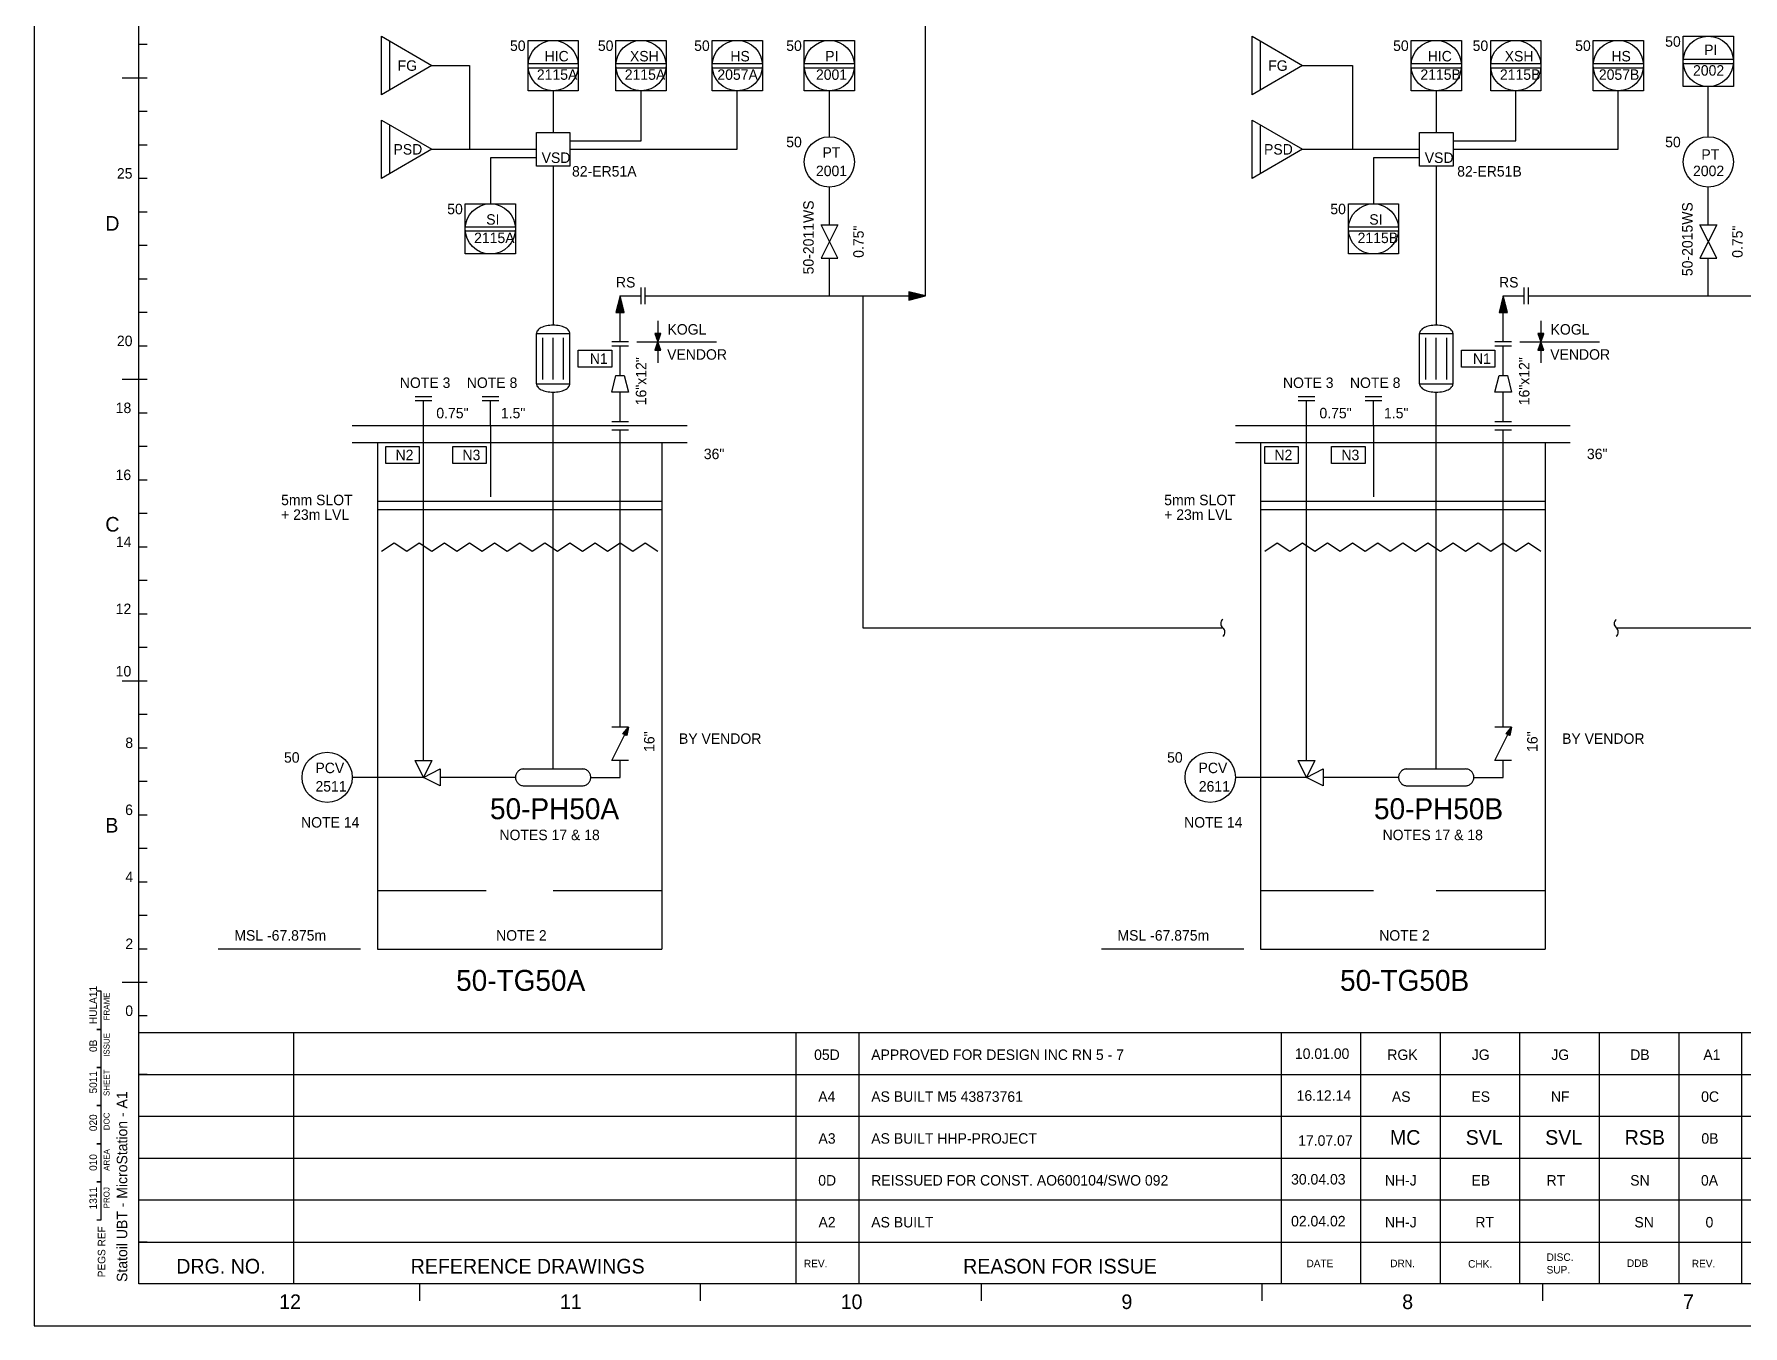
# Model space of a CAD drawing. Extents: x 0 to 840, y 0 to 594.
# Drawn here: x 0 to 408.2, y 0 to 308.5 of the extents above; entities that cross this region are included whole.
import ezdxf

# ---------------------------------------------------------------- set-up
doc = ezdxf.new("R2010")
doc.units = 0
for name, color, linetype in [('01-LIN-025-A', 7, 'Continuous'), ('08-LIN-050-A', 7, 'Continuous'), ('14-LIN-025-DASH', 7, 'Continuous'), ('15-LIN-025-PHAN', 7, 'Continuous'), ('18-LIN-025-SP', 7, 'Continuous'), ('34-TXT-018', 7, 'Continuous'), ('35-TXT-025', 7, 'Continuous'), ('36-TXT-035', 7, 'Continuous'), ('37-TXT-050', 7, 'Continuous'), ('43-', 7, 'Continuous'), ('45-', 7, 'Continuous')]:
    doc.layers.add(name, color=color, linetype=linetype)

msp = doc.modelspace()

# ---------------------------------------------------------------- linework, layer by layer
at = {"layer": '01-LIN-025-A'}
for p, q in [((85, 295.2), (85, 306.8)), ((118, 295), (118, 307)), ((118, 307), (130, 307)), ((130, 307), (130, 295)), ((139, 295), (139, 307)), ((139, 307), (151, 307)), ((151, 307), (151, 295)), ((162, 295), (162, 307)), ((162, 307), (174, 307)), ((174, 307), (174, 295)), ((184, 295), (184, 307)), ((184, 307), (196, 307)), ((196, 307), (196, 295)), ((293, 295.2), (293, 306.8)), ((329, 295), (329, 307)), ((329, 307), (341, 307)), ((341, 307), (341, 295)), ((348, 295), (348, 307)), ((348, 307), (360, 307)), ((360, 307), (360, 295)), ((372.5, 295), (372.5, 307)), ((372.5, 307), (384.5, 307)), ((384.5, 307), (384.5, 295)), ((394, 296), (394, 308)), ((394, 308), (406, 308)), ((406, 308), (406, 296)), ((394, 302.5), (406, 302.5)), ((118, 301.5), (130, 301.5)), ((118, 300.5), (130, 300.5)), ((139, 301.5), (151, 301.5)), ((139, 300.5), (151, 300.5)), ((162, 301.5), (174, 301.5)), ((162, 300.5), (174, 300.5)), ((184, 301.5), (196, 301.5)), ((184, 300.5), (196, 300.5)), ((329, 301.5), (341, 301.5)), ((329, 300.5), (341, 300.5)), ((348, 301.5), (360, 301.5)), ((348, 300.5), (360, 300.5)), ((372.5, 301.5), (384.5, 301.5)), ((372.5, 300.5), (384.5, 300.5)), ((394, 301.5), (406, 301.5)), ((130, 295), (118, 295)), ((151, 295), (139, 295)), ((174, 295), (162, 295)), ((196, 295), (184, 295)), ((341, 295), (329, 295)), ((360, 295), (348, 295)), ((384.5, 295), (372.5, 295)), ((406, 296), (394, 296)), ((85, 275.2), (85, 286.8)), ((293, 275.2), (293, 286.8)), ((103, 256), (103, 268)), ((103, 268), (115, 268)), ((115, 268), (115, 256)), ((314, 256), (314, 268)), ((314, 268), (326, 268)), ((326, 268), (326, 256)), ((103, 262.5), (115, 262.5)), ((103, 261.5), (115, 261.5)), ((192, 255), (188, 263)), ((188, 263), (192, 263)), ((192, 263), (188, 255)), ((314, 262.5), (326, 262.5)), ((314, 261.5), (326, 261.5)), ((402, 255), (398, 263)), ((398, 263), (402, 263)), ((402, 263), (398, 255)), ((115, 256), (103, 256)), ((188, 255), (192, 255)), ((326, 256), (314, 256)), ((398, 255), (402, 255)), ((140.43, 244.3), (139.74, 244.98)), ((140.38, 244.49), (139.77, 245.1)), ((140.33, 244.68), (139.8, 245.21)), ((140.28, 244.87), (139.83, 245.32)), ((140.24, 245.06), (139.86, 245.43)), ((140.19, 245.24), (139.89, 245.55)), ((140.14, 245.43), (139.91, 245.66)), ((140.09, 245.62), (139.94, 245.77)), ((140.05, 245.81), (139.97, 245.89)), ((145, 244), (145, 248)), ((146, 244), (146, 248)), ((209, 246.95), (209.04, 246.99)), ((209, 246.81), (209.15, 246.96)), ((209, 246.67), (209.27, 246.93)), ((209, 246.53), (209.38, 246.9)), ((209, 246.39), (209.49, 246.88)), ((209, 246.24), (209.6, 246.85)), ((209, 246.1), (209.72, 246.82)), ((209, 245.96), (209.83, 246.79)), ((209, 245.82), (209.94, 246.76)), ((209, 245.68), (210.06, 246.74)), ((209, 245.54), (210.17, 246.71)), ((209, 245.4), (210.28, 246.68)), ((209, 245.26), (210.4, 246.65)), ((209, 245.11), (210.51, 246.62)), ((209.04, 245.01), (210.62, 246.59)), ((209.23, 245.06), (210.74, 246.57)), ((209.41, 245.1), (210.85, 246.54)), ((209.6, 245.15), (210.96, 246.51)), ((209.79, 245.2), (211.08, 246.48)), ((209.98, 245.24), (211.19, 246.45)), ((210.17, 245.29), (211.3, 246.42)), ((210.36, 245.34), (211.42, 246.4)), ((210.55, 245.39), (211.53, 246.37)), ((210.74, 245.43), (211.64, 246.34)), ((210.92, 245.48), (211.76, 246.31)), ((211.11, 245.53), (211.87, 246.28)), ((211.3, 245.57), (211.98, 246.26)), ((211.49, 245.62), (212.1, 246.23)), ((211.68, 245.67), (212.21, 246.2)), ((211.87, 245.72), (212.32, 246.17)), ((212.06, 245.76), (212.43, 246.14)), ((212.24, 245.81), (212.55, 246.11)), ((212.43, 245.86), (212.66, 246.09)), ((212.62, 245.91), (212.77, 246.06)), ((212.81, 245.95), (212.89, 246.03)), ((351.43, 244.3), (350.74, 244.98)), ((351.38, 244.49), (350.77, 245.1)), ((351.33, 244.68), (350.8, 245.21)), ((351.28, 244.87), (350.83, 245.32)), ((351.24, 245.06), (350.86, 245.43)), ((351.19, 245.24), (350.89, 245.55)), ((351.14, 245.43), (350.91, 245.66)), ((351.09, 245.62), (350.94, 245.77)), ((351.05, 245.81), (350.97, 245.89)), ((356, 244), (356, 248)), ((357, 244), (357, 248)), ((139.05, 242), (139.01, 242.04)), ((139.19, 242), (139.04, 242.15)), ((139.33, 242), (139.07, 242.27)), ((139.47, 242), (139.1, 242.38)), ((139.61, 242), (139.12, 242.49)), ((139.76, 242), (139.15, 242.6)), ((139.9, 242), (139.18, 242.72)), ((140.04, 242), (139.21, 242.83)), ((140.18, 242), (139.24, 242.94)), ((140.32, 242), (139.26, 243.06)), ((140.46, 242), (139.29, 243.17)), ((140.6, 242), (139.32, 243.28)), ((140.74, 242), (139.35, 243.4)), ((140.89, 242), (139.38, 243.51)), ((140.99, 242.04), (139.41, 243.62)), ((140.94, 242.23), (139.43, 243.74)), ((140.9, 242.41), (139.46, 243.85)), ((140.85, 242.6), (139.49, 243.96)), ((140.8, 242.79), (139.52, 244.08)), ((140.76, 242.98), (139.55, 244.19)), ((140.71, 243.17), (139.58, 244.3)), ((140.66, 243.36), (139.6, 244.42)), ((140.61, 243.55), (139.63, 244.53)), ((140.57, 243.74), (139.66, 244.64)), ((140.52, 243.92), (139.69, 244.76)), ((140.47, 244.11), (139.72, 244.87)), ((350.05, 242), (350.01, 242.04)), ((350.19, 242), (350.04, 242.15)), ((350.33, 242), (350.07, 242.27)), ((350.47, 242), (350.1, 242.38)), ((350.61, 242), (350.12, 242.49)), ((350.76, 242), (350.15, 242.6)), ((350.9, 242), (350.18, 242.72)), ((351.04, 242), (350.21, 242.83)), ((351.18, 242), (350.24, 242.94)), ((351.32, 242), (350.26, 243.06)), ((351.46, 242), (350.29, 243.17)), ((351.6, 242), (350.32, 243.28)), ((351.74, 242), (350.35, 243.4)), ((351.89, 242), (350.38, 243.51)), ((351.99, 242.04), (350.41, 243.62)), ((351.94, 242.23), (350.43, 243.74)), ((351.9, 242.41), (350.46, 243.85)), ((351.85, 242.6), (350.49, 243.96)), ((351.8, 242.79), (350.52, 244.08)), ((351.76, 242.98), (350.55, 244.19)), ((351.71, 243.17), (350.58, 244.3)), ((351.66, 243.36), (350.6, 244.42)), ((351.61, 243.55), (350.63, 244.53)), ((351.57, 243.74), (350.66, 244.64)), ((351.52, 243.92), (350.69, 244.76)), ((351.47, 244.11), (350.72, 244.87)), ((120, 237), (128, 237)), ((120, 225), (120, 237)), ((128, 225), (128, 237)), ((148.31, 236.98), (149.23, 235.66)), ((148.34, 237), (149.25, 235.71)), ((148.36, 236.84), (149.21, 235.61)), ((148.39, 237), (149.26, 235.76)), ((148.44, 237), (149.28, 235.8)), ((148.49, 237), (149.3, 235.85)), ((148.54, 237), (149.31, 235.9)), ((148.59, 237), (149.33, 235.94)), ((148.64, 237), (149.35, 235.99)), ((148.69, 237), (149.36, 236.04)), ((148.74, 237), (149.38, 236.09)), ((148.79, 237), (149.4, 236.13)), ((148.84, 237), (149.41, 236.18)), ((148.89, 237), (149.43, 236.23)), ((148.94, 237), (149.45, 236.27)), ((148.99, 237), (149.46, 236.32)), ((149, 240), (149, 230)), ((149.04, 237), (149.48, 236.37)), ((149.09, 237), (149.5, 236.41)), ((149.13, 237), (149.51, 236.46)), ((149.19, 237), (149.53, 236.51)), ((149.23, 237), (149.54, 236.56)), ((149.28, 237), (149.56, 236.6)), ((149.33, 237), (149.58, 236.65)), ((149.38, 237), (149.59, 236.7)), ((149.43, 237), (149.61, 236.74)), ((149.48, 237), (149.63, 236.79)), ((149.53, 237), (149.64, 236.84)), ((149.58, 237), (149.66, 236.89)), ((149.63, 237), (149.68, 236.93)), ((149.68, 237), (149.69, 236.98)), ((331, 237), (339, 237)), ((331, 225), (331, 237)), ((339, 225), (339, 237)), ((359.31, 236.98), (360.23, 235.66)), ((359.34, 237), (360.25, 235.71)), ((359.36, 236.84), (360.21, 235.61)), ((359.39, 237), (360.26, 235.76)), ((359.44, 237), (360.28, 235.8)), ((359.49, 237), (360.3, 235.85)), ((359.54, 237), (360.31, 235.9)), ((359.59, 237), (360.33, 235.94)), ((359.64, 237), (360.35, 235.99)), ((359.69, 237), (360.36, 236.04)), ((359.74, 237), (360.38, 236.09)), ((359.79, 237), (360.4, 236.13)), ((359.84, 237), (360.41, 236.18)), ((359.89, 237), (360.43, 236.23)), ((359.94, 237), (360.45, 236.27)), ((359.99, 237), (360.46, 236.32)), ((360, 240), (360, 230)), ((360.04, 237), (360.48, 236.37)), ((360.09, 237), (360.5, 236.41)), ((360.13, 237), (360.51, 236.46)), ((360.19, 237), (360.53, 236.51)), ((360.23, 237), (360.54, 236.56)), ((360.28, 237), (360.56, 236.6)), ((360.33, 237), (360.58, 236.65)), ((360.38, 237), (360.59, 236.7)), ((360.43, 237), (360.61, 236.74)), ((360.48, 237), (360.63, 236.79)), ((360.53, 237), (360.64, 236.84)), ((360.58, 237), (360.66, 236.89)), ((360.63, 237), (360.68, 236.93)), ((360.68, 237), (360.69, 236.98)), ((121.5, 226), (121.5, 236)), ((124, 226), (124, 236)), ((126.5, 226), (126.5, 236)), ((142, 235), (138, 235)), ((142, 234), (138, 234)), ((144, 235), (163, 235)), ((148.32, 233), (148.31, 233.02)), ((148.37, 233), (148.32, 233.07)), ((148.42, 233), (148.34, 233.11)), ((148.47, 233), (148.36, 233.16)), ((148.52, 233), (148.37, 233.21)), ((148.57, 233), (148.39, 233.26)), ((148.41, 236.7), (149.2, 235.57)), ((148.62, 233), (148.41, 233.3)), ((148.67, 233), (148.42, 233.35)), ((148.72, 233), (148.44, 233.4)), ((148.46, 236.56), (149.18, 235.52)), ((148.77, 233), (148.46, 233.44)), ((148.82, 233), (148.47, 233.49)), ((148.87, 233), (148.49, 233.54)), ((148.5, 236.42), (149.17, 235.47)), ((148.91, 233), (148.5, 233.59)), ((148.96, 233), (148.52, 233.63)), ((149.01, 233), (148.54, 233.68)), ((148.55, 236.27), (149.15, 235.43)), ((149.06, 233), (148.56, 233.73)), ((149.11, 233), (148.57, 233.77)), ((149.16, 233), (148.59, 233.82)), ((148.6, 236.13), (149.13, 235.38)), ((149.21, 233), (148.6, 233.87)), ((149.26, 233), (148.62, 233.92)), ((149.31, 233), (148.64, 233.96)), ((148.65, 235.99), (149.12, 235.33)), ((149.36, 233), (148.65, 234.01)), ((149.41, 233), (148.67, 234.06)), ((149.46, 233), (148.69, 234.1)), ((148.7, 235.85), (149.1, 235.28)), ((149.51, 233), (148.7, 234.15)), ((149.56, 233), (148.72, 234.2)), ((149.61, 233), (148.74, 234.25)), ((148.75, 235.71), (149.08, 235.24)), ((149.66, 233), (148.75, 234.29)), ((149.69, 233.02), (148.77, 234.34)), ((149.64, 233.16), (148.79, 234.39)), ((148.8, 235.57), (149.07, 235.19)), ((149.6, 233.3), (148.8, 234.43)), ((149.54, 233.44), (148.82, 234.48)), ((149.5, 233.58), (148.84, 234.53)), ((148.85, 235.43), (149.05, 235.14)), ((149.45, 233.73), (148.85, 234.58)), ((149.4, 233.87), (148.87, 234.62)), ((149.35, 234.01), (148.89, 234.67)), ((148.9, 235.28), (149.03, 235.1)), ((149.3, 234.15), (148.9, 234.72)), ((149.25, 234.29), (148.92, 234.77)), ((149.2, 234.43), (148.93, 234.81)), ((148.95, 235.14), (149.02, 235.05)), ((149.15, 234.57), (148.95, 234.86)), ((149.1, 234.72), (148.97, 234.91)), ((149.05, 234.86), (148.98, 234.95)), ((332.5, 226), (332.5, 236)), ((335, 226), (335, 236)), ((337.5, 226), (337.5, 236)), ((353, 235), (349, 235)), ((353, 234), (349, 234)), ((355, 235), (374, 235)), ((359.32, 233), (359.31, 233.02)), ((359.37, 233), (359.32, 233.07)), ((359.42, 233), (359.34, 233.11)), ((359.47, 233), (359.36, 233.16)), ((359.52, 233), (359.37, 233.21)), ((359.57, 233), (359.39, 233.26)), ((359.41, 236.7), (360.2, 235.57)), ((359.62, 233), (359.41, 233.3)), ((359.67, 233), (359.42, 233.35)), ((359.72, 233), (359.44, 233.4)), ((359.46, 236.56), (360.18, 235.52)), ((359.77, 233), (359.46, 233.44)), ((359.82, 233), (359.47, 233.49)), ((359.87, 233), (359.49, 233.54)), ((359.5, 236.42), (360.17, 235.47)), ((359.91, 233), (359.5, 233.59)), ((359.96, 233), (359.52, 233.63)), ((360.01, 233), (359.54, 233.68)), ((359.55, 236.27), (360.15, 235.43)), ((360.06, 233), (359.56, 233.73)), ((360.11, 233), (359.57, 233.77)), ((360.16, 233), (359.59, 233.82)), ((359.6, 236.13), (360.13, 235.38)), ((360.21, 233), (359.6, 233.87)), ((360.26, 233), (359.62, 233.92)), ((360.31, 233), (359.64, 233.96)), ((359.65, 235.99), (360.12, 235.33)), ((360.36, 233), (359.65, 234.01)), ((360.41, 233), (359.67, 234.06)), ((360.46, 233), (359.69, 234.1)), ((359.7, 235.85), (360.1, 235.28)), ((360.51, 233), (359.7, 234.15)), ((360.56, 233), (359.72, 234.2)), ((360.61, 233), (359.74, 234.25)), ((359.75, 235.71), (360.08, 235.24)), ((360.66, 233), (359.75, 234.29)), ((360.69, 233.02), (359.77, 234.34)), ((360.64, 233.16), (359.79, 234.39)), ((359.8, 235.57), (360.07, 235.19)), ((360.6, 233.3), (359.8, 234.43)), ((360.54, 233.44), (359.82, 234.48)), ((360.5, 233.58), (359.84, 234.53)), ((359.85, 235.43), (360.05, 235.14)), ((360.45, 233.73), (359.85, 234.58)), ((360.4, 233.87), (359.87, 234.62)), ((360.35, 234.01), (359.89, 234.67)), ((359.9, 235.28), (360.03, 235.1)), ((360.3, 234.15), (359.9, 234.72)), ((360.25, 234.29), (359.92, 234.77)), ((360.2, 234.43), (359.93, 234.81)), ((359.95, 235.14), (360.02, 235.05)), ((360.15, 234.57), (359.95, 234.86)), ((360.1, 234.72), (359.97, 234.91)), ((360.05, 234.86), (359.98, 234.95)), ((120, 225), (128, 225)), ((138, 223), (139, 227)), ((139, 227), (141, 227)), ((141, 227), (142, 223)), ((331, 225), (339, 225)), ((349, 223), (350, 227)), ((350, 227), (352, 227)), ((352, 227), (353, 223)), ((91, 222), (95, 222)), ((91, 221), (95, 221)), ((93, 215), (93, 221)), ((107, 222), (111, 222)), ((107, 221), (111, 221)), ((109, 215), (109, 221)), ((124, 133), (124, 223)), ((142, 223), (138, 223)), ((302, 222), (306, 222)), ((302, 221), (306, 221)), ((304, 215), (304, 221)), ((318, 222), (322, 222)), ((318, 221), (322, 221)), ((320, 215), (320, 221)), ((335, 133), (335, 223)), ((353, 223), (349, 223)), ((76, 215), (156, 215)), ((93, 135), (93, 215)), ((109, 215), (109, 198)), ((138, 216), (142, 216)), ((138, 214), (142, 214)), ((140, 143), (140, 214)), ((287, 215), (367, 215)), ((304, 135), (304, 215)), ((320, 215), (320, 198)), ((349, 216), (353, 216)), ((349, 214), (353, 214)), ((351, 143), (351, 214)), ((76, 211), (156, 211)), ((82, 211), (82, 90)), ((150, 211), (150, 90)), ((287, 211), (367, 211)), ((293, 211), (293, 90)), ((361, 211), (361, 90)), ((82, 197), (150, 197)), ((293, 197), (361, 197)), ((82, 195), (150, 195)), ((293, 195), (361, 195)), ((138, 135), (142, 143)), ((142, 143), (138, 143)), ((140.67, 141.42), (142, 143)), ((140.76, 141.38), (142, 143)), ((140.85, 141.33), (142, 143)), ((140.94, 141.29), (142, 143)), ((142, 143), (141.12, 141.2)), ((142, 143), (141.3, 141.11)), ((142, 143), (141.39, 141.07)), ((142, 143), (141.48, 141.03)), ((142, 143), (141.57, 140.98)), ((349, 135), (353, 143)), ((353, 143), (349, 143)), ((351.67, 141.42), (353, 143)), ((351.76, 141.38), (353, 143)), ((351.85, 141.33), (353, 143)), ((351.94, 141.29), (353, 143)), ((353, 143), (352.12, 141.2)), ((353, 143), (352.3, 141.11)), ((353, 143), (352.39, 141.07)), ((353, 143), (352.48, 141.03)), ((353, 143), (352.57, 140.98)), ((141.57, 140.98), (140.67, 141.42)), ((141.48, 141.03), (140.76, 141.38)), ((141.39, 141.07), (140.85, 141.33)), ((141.3, 141.11), (140.94, 141.29)), ((141.12, 141.2), (141.03, 141.25)), ((352.57, 140.98), (351.67, 141.42)), ((352.48, 141.03), (351.76, 141.38)), ((352.39, 141.07), (351.85, 141.33)), ((352.3, 141.11), (351.94, 141.29)), ((352.12, 141.2), (352.03, 141.25)), ((142, 135), (138, 135)), ((353, 135), (349, 135)), ((93, 131), (76, 131)), ((115, 131), (97, 131)), ((117, 133), (131, 133)), ((304, 131), (287, 131)), ((326, 131), (308, 131)), ((328, 133), (342, 133)), ((117, 129), (131, 129)), ((328, 129), (342, 129)), ((82, 104), (108, 104)), ((124, 104), (150, 104)), ((293, 104), (320, 104)), ((335, 104), (361, 104))]:
    msp.add_line(p, q, dxfattribs=at)
for points in [[(83, 308), (95, 301), (83, 294), (83, 308)], [(291, 308), (303, 301), (291, 294), (291, 308)], [(83, 288), (95, 281), (83, 274), (83, 288)], [(291, 288), (303, 281), (291, 274), (291, 288)], [(120, 277), (120, 285), (128, 285), (128, 277), (120, 277)], [(331, 277), (331, 285), (339, 285), (339, 277), (331, 277)], [(140, 246), (139, 242), (141, 242), (140, 246)], [(213, 246), (209, 247), (209, 245), (213, 246)], [(351, 246), (350, 242), (352, 242), (351, 246)], [(149, 235), (149.7, 237), (148.3, 237), (149, 235)], [(360, 235), (360.7, 237), (359.3, 237), (360, 235)], [(130, 233), (138, 233), (138, 229), (130, 229), (130, 233)], [(149, 235), (148.3, 233), (149.7, 233), (149, 235)], [(341, 233), (349, 233), (349, 229), (341, 229), (341, 233)], [(360, 235), (359.3, 233), (360.7, 233), (360, 235)], [(84, 206), (84, 210), (92, 210), (92, 206), (84, 206)], [(100, 206), (100, 210), (108, 210), (108, 206), (100, 206)], [(294, 206), (294, 210), (302, 210), (302, 206), (294, 206)], [(310, 206), (310, 210), (318, 210), (318, 206), (310, 206)], [(83, 185), (86, 187), (89, 185), (92, 187), (95, 185), (98, 187), (101, 185), (104, 187), (107, 185), (110, 187), (113, 185), (116, 187), (119, 185), (122, 187), (125, 185), (128, 187), (131, 185), (134, 187), (137, 185), (140, 187), (143, 185), (146, 187), (149, 185)], [(294, 185), (297, 187), (300, 185), (303, 187), (306, 185), (309, 187), (312, 185), (315, 187), (318, 185), (321, 187), (324, 185), (327, 187), (330, 185), (333, 187), (336, 185), (339, 187), (342, 185), (345, 187), (348, 185), (351, 187), (354, 185), (357, 187), (360, 185)], [(91, 135), (95, 135), (93, 131), (91, 135)], [(133, 131), (140, 131), (140, 135)], [(302, 135), (306, 135), (304, 131), (302, 135)], [(344, 131), (351, 131), (351, 135)], [(93, 131), (97, 133), (97, 129), (93, 131)], [(304, 131), (308, 133), (308, 129), (304, 131)]]:
    msp.add_lwpolyline(points, dxfattribs=at)
for centre in [(124, 301), (145, 301), (168, 301), (190, 301), (335, 301), (354, 301), (378.5, 301), (400, 302), (190, 278), (400, 278), (109, 262), (320, 262), (70, 131), (281, 131)]:
    msp.add_circle(centre, 6, dxfattribs=at)
for centre, radius, start, end in [((121.07, 237.01), 1.07, 140.8011, 180.3504), ((122.38, 235.92), 2.77, 115.7976, 140.4538), ((123.5, 233.61), 5.34, 102.1325, 115.7985), ((124, 231.26), 7.74, 89.9987, 102.1341), ((124, 231.26), 7.74, 77.8659, 90.0013), ((124.5, 233.61), 5.34, 64.2015, 77.8675), ((125.62, 235.92), 2.77, 39.5462, 64.2024), ((126.93, 237.01), 1.07, 359.6496, 39.1989), ((332.07, 237.01), 1.07, 140.7936, 180.3429), ((333.38, 235.92), 2.77, 115.8006, 140.4568), ((334.5, 233.61), 5.34, 102.1325, 115.7985), ((335, 231.26), 7.74, 89.9987, 102.1341), ((335, 231.26), 7.74, 77.8663, 90.0017), ((335.5, 233.61), 5.34, 64.2015, 77.8675), ((336.62, 235.92), 2.77, 39.5432, 64.1995), ((337.93, 237.01), 1.07, 359.6496, 39.1989), ((121.07, 224.99), 1.07, 179.6496, 219.1989), ((126.93, 224.99), 1.07, 320.8011, 0.3504), ((332.07, 224.99), 1.07, 179.6571, 219.2064), ((337.93, 224.99), 1.07, 320.8011, 0.3504), ((122.38, 226.08), 2.77, 219.5462, 244.2024), ((123.5, 228.39), 5.34, 244.2015, 257.8675), ((124, 230.74), 7.74, 257.8659, 270.0013), ((124, 230.74), 7.74, 269.9987, 282.1341), ((124.5, 228.39), 5.34, 282.1325, 295.7985), ((125.62, 226.08), 2.77, 295.7976, 320.4538), ((333.38, 226.08), 2.77, 219.5432, 244.1994), ((334.5, 228.39), 5.34, 244.2015, 257.8675), ((335, 230.74), 7.74, 257.8659, 270.0013), ((335, 230.74), 7.74, 269.9983, 282.1337), ((335.5, 228.39), 5.34, 282.1325, 295.7985), ((336.62, 226.08), 2.77, 295.8005, 320.4568), ((284.75, 167.71), 1.25, 126.8699, 233.1301), ((378.75, 167.71), 1.25, 126.8699, 233.1301), ((283.25, 165.71), 1.25, 306.8699, 53.1301), ((377.25, 165.71), 1.25, 306.8699, 53.1301), ((117, 131), 2, 157.5024, 180.0044), ((117, 131), 2, 179.9956, 202.4976), ((117, 131), 2, 134.9938, 157.4957), ((117, 131), 2, 112.4982, 135.0001), ((117, 131), 2, 90.0028, 112.5048), ((131, 131), 2, 67.5024, 90.0044), ((131, 131), 2, 44.9938, 67.4957), ((131, 131), 2, 22.5043, 45.0062), ((131, 131), 2, 359.9956, 22.4976), ((131, 131), 2, 337.5024, 0.0044), ((328, 131), 2, 157.4952, 179.9972), ((328, 131), 2, 180.0028, 202.5048), ((328, 131), 2, 134.9999, 157.5018), ((328, 131), 2, 112.4941, 134.996), ((328, 131), 2, 90.0042, 112.5062), ((342, 131), 2, 67.4952, 89.9972), ((342, 131), 2, 45.004, 67.5059), ((342, 131), 2, 22.4981, 45.0001), ((342, 131), 2, 359.9956, 22.4976), ((342, 131), 2, 337.5024, 0.0044), ((117, 131), 2, 202.5043, 225.0062), ((117, 131), 2, 224.9938, 247.4957), ((117, 131), 2, 247.5024, 270.0044), ((131, 131), 2, 269.9956, 292.4976), ((131, 131), 2, 292.5043, 315.0062), ((131, 131), 2, 314.9938, 337.4957), ((328, 131), 2, 202.4982, 225.0001), ((328, 131), 2, 224.9979, 247.4998), ((328, 131), 2, 247.501, 270.003), ((342, 131), 2, 269.9956, 292.4976), ((342, 131), 2, 292.5002, 315.0021), ((342, 131), 2, 314.9999, 337.5018)]:
    msp.add_arc(centre, radius, start, end, dxfattribs=at)
at = {"layer": '08-LIN-050-A'}
for p, q in [((146, 246), (190, 246)), ((190, 246), (198, 246)), ((357, 246), (400, 246)), ((400, 246), (416, 246)), ((140, 227), (140, 234)), ((351, 227), (351, 234)), ((140, 216), (140, 223)), ((351, 216), (351, 223))]:
    msp.add_line(p, q, dxfattribs=at)
for points in [[(198, 246), (213, 246), (213, 367)], [(140, 235), (140, 246), (145, 246)], [(351, 235), (351, 246), (356, 246)]]:
    msp.add_lwpolyline(points, dxfattribs=at)
at = {"layer": '14-LIN-025-DASH'}
for p, q in [((82, 90), (150, 90)), ((293, 90), (361, 90))]:
    msp.add_line(p, q, dxfattribs=at)
at = {"layer": '15-LIN-025-PHAN'}
for points in [[(15, 70.8), (16, 70.8), (16, 79.9), (15, 79.9)], [(15, 61.7), (16, 61.7), (16, 70.8), (15, 70.8)], [(15, 52.6), (16, 52.6), (16, 61.7), (15, 61.7)], [(15, 43.5), (16, 43.5), (16, 52.6), (15, 52.6)], [(15, 34.4), (16, 34.4), (16, 43.5), (15, 43.5)], [(15, 25.3), (16, 25.3), (16, 34.4), (15, 34.4)]]:
    msp.add_lwpolyline(points, dxfattribs=at)
at = {"layer": '18-LIN-025-SP'}
for p, q in [((124, 295), (124, 285)), ((190, 284), (190, 295)), ((335, 295), (335, 285)), ((400, 284), (400, 296)), ((95, 281), (104, 281)), ((104, 281), (109, 281)), ((109, 281), (120, 281)), ((303, 281), (315, 281)), ((315, 281), (320, 281)), ((320, 281), (331, 281)), ((124, 277), (124, 239)), ((335, 277), (335, 239)), ((190, 263), (190, 272)), ((400, 263), (400, 272)), ((190, 246), (190, 255)), ((400, 246), (400, 255)), ((198, 246), (198, 166.71)), ((198, 166.71), (284, 166.71)), ((378, 166.71), (640, 166.71))]:
    msp.add_line(p, q, dxfattribs=at)
for points in [[(95, 301), (104, 301), (104, 281)], [(303, 301), (315, 301), (315, 281)], [(128, 281), (168, 281), (168, 295)], [(128, 283), (145, 283), (145, 295)], [(339, 281), (378.5, 281), (378.5, 295)], [(339, 283), (354, 283), (354, 295)], [(120, 279), (109, 279), (109, 268)], [(331, 279), (320, 279), (320, 268)]]:
    msp.add_lwpolyline(points, dxfattribs=at)
at = {"layer": '35-TXT-025'}
for p, q in [((78, 90), (44, 90)), ((289, 90), (255, 90))]:
    msp.add_line(p, q, dxfattribs=at)
at = {"layer": '37-TXT-050'}
msp.add_line((0, 0), (0, 0), dxfattribs=at)
msp.add_line((0, 0), (0, 0), dxfattribs=at)
at = {"layer": '43-'}
msp.add_line((25, 60), (608, 60), dxfattribs=at)
msp.add_lwpolyline([(0, 594), (0, 0), (840, 0), (840, 594)], close=True, dxfattribs=at)
for points in [[(27, 306), (25, 306)], [(25, 298), (21, 298)], [(27, 298), (25, 298)], [(27, 290), (25, 290)], [(27, 282), (25, 282)], [(27, 274), (25, 274)], [(27, 266), (25, 266)], [(27, 258), (25, 258)], [(27, 250), (25, 250)], [(27, 242), (25, 242)], [(27, 234), (25, 234)], [(25, 226), (21, 226)], [(27, 226), (25, 226)], [(27, 218), (25, 218)], [(27, 210), (25, 210)], [(27, 202), (25, 202)], [(27, 194), (25, 194)], [(27, 186), (25, 186)], [(27, 178), (25, 178)], [(27, 170), (25, 170)], [(27, 162), (25, 162)], [(25, 154), (21, 154)], [(27, 154), (25, 154)], [(27, 146), (25, 146)], [(27, 138), (25, 138)], [(27, 130), (25, 130)], [(27, 122), (25, 122)], [(27, 114), (25, 114)], [(27, 106), (25, 106)], [(27, 98), (25, 98)], [(27, 90), (25, 90)], [(25, 82), (21, 82)], [(27, 82), (25, 82)], [(27, 74), (25, 74)], [(27, 70), (25, 70)], [(62, 70), (62, 10)], [(197, 70), (197, 10)], [(298, 10), (298, 70)], [(317, 10), (317, 70)], [(336, 10), (336, 70)], [(355, 10), (355, 70)], [(374, 10), (374, 70)], [(408, 10), (408, 70)], [(27, 60), (25, 60)], [(27, 50), (25, 50)], [(608, 50), (25, 50)], [(27, 40), (25, 40)], [(608, 40), (25, 40)], [(27, 30), (25, 30)], [(608, 30), (25, 30)], [(27, 20), (25, 20)], [(92.08, 10), (92.08, 6)], [(159.16, 10), (159.16, 6)], [(226.24, 10), (226.24, 6)], [(293.32, 10), (293.32, 6)], [(360.4, 10), (360.4, 6)]]:
    msp.add_lwpolyline(points, dxfattribs=at)
at = {"layer": '45-'}
for p, q in [((830, 70), (25, 70)), ((25, 20), (608, 20))]:
    msp.add_line(p, q, dxfattribs=at)
msp.add_lwpolyline([(25, 585), (830, 585), (830, 10), (25, 10)], close=True, dxfattribs=at)
for points in [[(182, 70), (182, 10)], [(393, 10), (393, 70)]]:
    msp.add_lwpolyline(points, dxfattribs=at)

# ---------------------------------------------------------------- texts
at = {"layer": '01-LIN-025-A'}
for s, p in [('50', (179.69, 281.5)), ('PT', (188.34, 279)), ('2001', (186.79, 274.6)), ('5mm SLOT', (270, 196)), ('+ 23m LVL', (270, 192.5))]:
    msp.add_text(s, height=2.5, dxfattribs=at).set_placement(p)
for s, p in [('50-2011WS', (186.24, 251.13)), ('0.75"', (198.2, 255.09)), ('0.75"', (408.2, 255.09))]:
    msp.add_text(s, height=2.5, rotation=89.9544, dxfattribs=at).set_placement(p)
at = {"layer": '15-LIN-025-PHAN'}
for s, p in [('FRAME', (18, 72.95)), ('ISSUE', (18, 64.23)), ('SHEET', (18, 54.87)), ('DOC', (18, 46.72)), ('AREA', (18, 37.02)), ('PROJ', (18, 28.05))]:
    msp.add_text(s, height=1.422, rotation=89.9544, dxfattribs=at).set_placement(p)
at = {"layer": '34-TXT-018'}
for s, p in [('HULA11', (15, 72.07)), ('0B', (15, 65.4)), ('5011', (15, 55.49)), ('020', (15, 46.49)), ('010', (15, 37)), ('1311', (15, 27.8)), ('PEGS REF', (17, 11.59))]:
    msp.add_text(s, height=1.8, rotation=89.9544, dxfattribs=at).set_placement(p)
for s, p in [('DISC.', (361.36, 15.5)), ('REV.', (183.91, 13.97)), ('DATE', (304, 14)), ('DRN.', (324, 14)), ('CHK.', (342.6, 13.89)), ('SUP.', (361.36, 12.5)), ('DDB', (380.56, 14.07)), ('REV.', (396.05, 13.96))]:
    msp.add_text(s, height=1.8, dxfattribs=at).set_placement(p)
at = {"layer": '35-TXT-025'}
for s, p in [('50', (113.69, 304.5)), ('50', (134.69, 304.5)), ('50', (157.69, 304.5)), ('50', (179.69, 304.5)), ('50', (324.69, 304.5)), ('50', (343.69, 304.5)), ('50', (368.19, 304.5)), ('50', (389.69, 305.5)), ('FG', (86.84, 299.75)), ('HIC', (121.96, 302)), ('XSH', (142.35, 302)), ('HS', (166.34, 302)), ('PI', (189.01, 302)), ('FG', (294.84, 299.75)), ('HIC', (332.96, 302)), ('XSH', (351.35, 302)), ('HS', (376.84, 302)), ('PI', (399.01, 303.5)), ('2115A', (120.11, 297.6)), ('2115A', (141.11, 297.6)), ('2057A', (163.24, 297.6)), ('2001', (186.79, 297.6)), ('2115B', (331.21, 297.6)), ('2115B', (350.21, 297.6)), ('2057B', (373.85, 297.6)), ('2002', (396.35, 298.6)), ('PSD', (85.85, 279.75)), ('PSD', (293.85, 279.75)), ('50', (389.69, 281.5)), ('VSD', (121.25, 277.75)), ('VSD', (332.25, 277.75)), ('PT', (398.34, 278.5)), ('25', (19.77, 274)), ('82-ER51A', (128.5, 274.5)), ('82-ER51B', (340, 274.5)), ('2002', (396.35, 274.6)), ('50', (98.69, 265.5)), ('SI', (108.01, 263)), ('50', (309.69, 265.5)), ('SI', (319.01, 263)), ('2115A', (105.11, 258.6)), ('2115B', (316.21, 258.6)), ('RS', (139, 248)), ('RS', (350, 248)), ('KOGL', (151.31, 236.75)), ('KOGL', (362.31, 236.75)), ('20', (19.77, 234)), ('VENDOR', (151.23, 230.75)), ('VENDOR', (362.23, 230.75)), ('N1', (132.77, 229.75)), ('N1', (343.77, 229.75)), ('NOTE 3', (87.37, 224)), ('NOTE 8', (103.37, 224)), ('NOTE 3', (298.37, 224)), ('NOTE 8', (314.37, 224)), ('18', (19.48, 218)), ('0.75"', (96.09, 216.75)), ('1.5"', (111.52, 216.75)), ('0.75"', (307.09, 216.75)), ('1.5"', (322.52, 216.75)), ('N2', (86.34, 206.75)), ('N3', (102.34, 206.75)), ('36"', (160, 207)), ('N2', (296.34, 206.75)), ('N3', (312.34, 206.75)), ('36"', (371, 207)), ('16', (19.45, 202)), ('5mm SLOT', (59, 196)), ('+ 23m LVL', (59, 192.5)), ('14', (19.52, 186)), ('12', (19.48, 170)), ('10', (19.48, 155.1)), ('8', (21.78, 138)), ('BY VENDOR', (154.06, 139)), ('BY VENDOR', (365.06, 139)), ('50', (59.69, 134.5)), ('50', (270.69, 134.5)), ('PCV', (67.2, 132)), ('PCV', (278.2, 132)), ('2511', (67.21, 127.6)), ('2611', (278.26, 127.6)), ('6', (21.74, 122)), ('NOTE 14', (63.76, 119)), ('NOTES 17 & 18', (111.17, 116)), ('NOTE 14', (274.76, 119)), ('NOTES 17 & 18', (322.17, 116)), ('4', (21.81, 106)), ('MSL -67.875m', (47.83, 92)), ('NOTE 2', (110.37, 92)), ('MSL -67.875m', (258.83, 92)), ('NOTE 2', (321.37, 92)), ('2', (21.78, 90)), ('0', (21.77, 74)), ('10.01.00', (301.22, 63.75)), ('16.12.14', (301.64, 53.75)), ('17.07.07', (302, 43)), ('30.04.03', (300.31, 33.75)), ('02.04.02', (300.31, 23.75))]:
    msp.add_text(s, height=2.5, dxfattribs=at).set_placement(p)
for s, rotation, p in [('50-2015WS', 89.9544, (396.24, 250.71)), ('16"x12"', 89.9544, (146.25, 219.87)), ('16"x12"', 89.9544, (357.25, 219.87)), ('16"', 89.9544, (148.2, 137.07)), ('16"', 89.9544, (359.2, 137.07)), ('Statoil UBT - MicroStation - A1', 90, (22.24, 10.48))]:
    msp.add_text(s, height=2.5, rotation=rotation, dxfattribs=at).set_placement(p)
at = {"layer": '36-TXT-035'}
for s, height, p in [('D', 3.5, (17, 261.56)), ('C', 3.5, (17, 189.69)), ('50-PH50A', 5, (108.91, 121)), ('50-PH50B', 5, (320.12, 121)), ('B', 3.5, (17, 117.81)), ('50-TG50A', 5, (100.82, 80)), ('50-TG50B', 5, (312.02, 80)), ('05D', 2.5, (186.35, 63.5)), ('APPROVED FOR DESIGN INC RN 5 - 7', 2.5, (200, 63.5)), ('RGK', 2.5, (323.3, 63.5)), ('JG', 2.5, (343.48, 63.5)), ('JG', 2.5, (362.48, 63.5)), ('DB', 2.5, (381.34, 63.5)), ('A1', 2.5, (398.82, 63.5)), ('A4', 2.5, (187.34, 53.5)), ('AS BUILT M5 43873761', 2.5, (200, 53.5)), ('AS', 2.5, (324.39, 53.5)), ('ES', 2.5, (343.39, 53.5)), ('NF', 2.5, (362.39, 53.5)), ('0C', 2.5, (398.29, 53.5)), ('A3', 2.5, (187.39, 43.5)), ('AS BUILT HHP-PROJECT', 2.5, (200, 43.5)), ('MC', 3.5, (323.92, 43.25)), ('SVL', 3.5, (342.02, 43.25)), ('SVL', 3.5, (361.02, 43.25)), ('RSB', 3.5, (380.02, 43.25)), ('0B', 2.5, (398.34, 43.5)), ('0D', 2.5, (187.34, 33.5)), ('REISSUED FOR CONST. AO600104/SWO 092', 2.5, (200, 33.5)), ('NH-J', 2.5, (322.72, 33.5)), ('EB', 2.5, (343.39, 33.5)), ('RT', 2.5, (361.34, 33.5)), ('SN', 2.5, (381.34, 33.5)), ('0A', 2.5, (398.24, 33.5)), ('A2', 2.5, (187.39, 23.5)), ('AS BUILT', 2.5, (200, 23.5)), ('NH-J', 2.5, (322.72, 23.5)), ('RT', 2.5, (344.34, 23.5)), ('SN', 2.5, (382.34, 23.5)), ('0', 2.5, (399.34, 23.5)), ('DRG. NO.', 3.5, (33.96, 12.49)), ('REFERENCE DRAWINGS', 3.5, (89.96, 12.49)), ('REASON FOR ISSUE', 3.5, (221.96, 12.49)), ('12', 3.5, (58.54, 4)), ('11', 3.5, (125.62, 4)), ('10', 3.5, (192.7, 4)), ('9', 3.5, (259.78, 4)), ('8', 3.5, (326.86, 4)), ('7', 3.5, (393.94, 4))]:
    msp.add_text(s, height=height, dxfattribs=at).set_placement(p)

doc.saveas('drawing.dxf')
